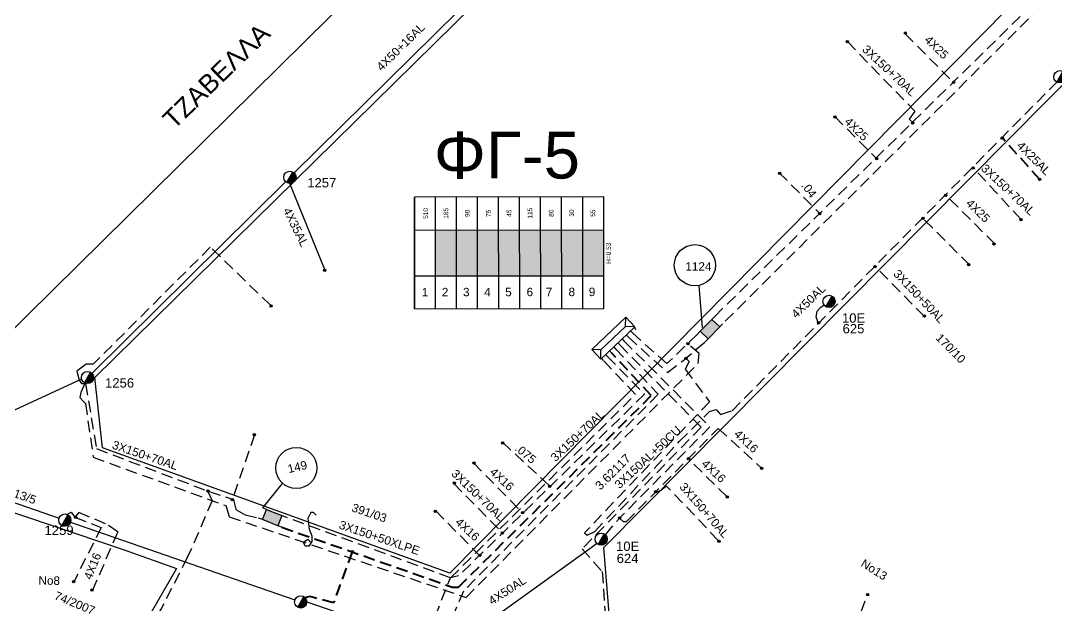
# Model space of a CAD drawing. Header units: millimetres. Extents: x -2238 to -1136, y 747 to 1272.
# Drawn here: x -1761.1 to -1647.4, y 878.3 to 942.5 of the extents above; entities that cross this region are included whole.
import ezdxf
from ezdxf.enums import TextEntityAlignment as Align

# ---------------------------------------------------------------- set-up
doc = ezdxf.new("R2010")
doc.units = ezdxf.units.MM
doc.linetypes.add('DASHED', pattern=[19.05, 12.7, -6.35])
for name, color, linetype in [('Link Box 4 Διευθύνσεων', 7, 'Continuous'), ('Άγνωστα', 7, 'Continuous'), ('Ασφαλειοκιβώτια Χ.Τ 9 αναχωρήσεων', 7, 'Continuous'), ('Γυμνά εναέρια ΧΤ (3Φ)   4x35AL', 7, 'Continuous'), ('Γυμνά εναέρια ΧΤ (3Φ)   4x50AL', 7, 'Continuous'), ('Γυμνά εναέρια ΧΤ και ΦΟΠ (3Φ)   4x50+16AL', 7, 'Continuous'), ('Εναέρια παροχή ΧΤ 4x16', 7, 'SYN_LINE'), ('Επιγραφές - Σχήματα', 7, 'Continuous'), ('Καλώδια ΧΤ   3x150+50AL', 7, 'DASHED'), ('Καλώδια ΧΤ   3x150AL+50CU', 7, 'DASHED'), ('Καλώδια ΧΤ   3x150AL+50XLPE', 7, 'DASHED'), ('Καλώδια ΧΤ   4x25CU', 7, 'DASHED'), ('Στύλος ΦΜ', 7, 'Continuous'), ('Στύλος ΦΜ @ 1', 7, 'Continuous'), ('Συνδέσεις', 7, 'Continuous'), ('Υποσταθμός πόλεως', 7, 'Continuous'), ('Υπόβαθρο ΔΕΗ', 7, 'Continuous'), ('Υπόγεια Καλώδια Δικτύου ΧΤ   .04', 7, 'DASHED'), ('Υπόγεια καλώδια Δικτύου ΧΤ και Παρ. ΧΤ - 3X150+70 AL', 7, 'DASHED'), ('Υπόγεια καλώδια Παροχών ΧΤ   .075', 7, 'DASHED'), ('Υπόγεια καλώδια Παροχών ΧΤ   4x25', 7, 'DASHED'), ('Υπόγεια καλώδια Παροχών ΧΤ   4x50AL', 7, 'DASHED')]:
    doc.layers.add(name, color=color, linetype=linetype)
doc.styles.get("Standard").update_dxf_attribs({"font": 'ARIAL.TTF'})
doc.linetypes.add('SYN_LINE', pattern='A,0.5,-0.0001,["/\\/\\/\\/",Standard,S=0.1,R=0,X=0,Y=-0.05],-0.25', length=0.7501)

# ---------------------------------------------------------------- blocks, each defined once
blk = doc.blocks.new('_ΣΥΝΔΕΣΗ')
at = {"layer": 'Συνδέσεις', "linetype": 'SYN_LINE', "ltscale": 40}
blk.add_hatch(color=256, dxfattribs=at).paths.add_polyline_path([(0.5, -0.01, 1), (-0.5, -0.01, 1)])
at = {"layer": 'Συνδέσεις'}
blk.add_circle((0, -0.01), 0.5, dxfattribs=at)
blk = doc.blocks.new('ΑΣΦΑΛΕΙΟΚΙΒΩΤΙΟ ΥΠΟΣΤΑΘΜΟΥ 9 ΑΝΑΧΩΡΗΣΕΩΝ')
at = {"layer": 'Ασφαλειοκιβώτια Χ.Τ 9 αναχωρήσεων', "ltscale": 40}
for p, q in [((-23.8, 40.36), (24.02, 40.36)), ((-9.72, 40.36), (-9.72, -40.64)), ((9.94, 40.36), (9.94, -40.64)), ((-23.8, 31.36), (24.02, 31.36)), ((-23.8, 22.36), (24.02, 22.36)), ((-23.8, 13.36), (24.02, 13.36)), ((-23.8, 4.36), (24.02, 4.36)), ((-23.8, -4.64), (24.02, -4.64)), ((-23.8, -13.64), (24.02, -13.64)), ((-23.8, -22.64), (24.02, -22.64)), ((-23.8, -31.64), (24.02, -31.64))]:
    blk.add_line(p, q, dxfattribs=at)
at = {"layer": 'Ασφαλειοκιβώτια Χ.Τ 9 αναχωρήσεων'}
blk.add_lwpolyline([(-23.8, -40.64), (24.02, -40.64), (24.02, 40.36), (-23.8, 40.36)], close=True, dxfattribs=at)
for s, p in [('1', (-18.45, 37.24)), ('2', (-18.45, 28.67)), ('3', (-18.45, 19.6)), ('4', (-18.45, 10.58)), ('5', (-18.45, 1.57)), ('6', (-18.45, -7.57)), ('7', (-18.45, -15.81)), ('8', (-18.45, -25.5)), ('9', (-18.45, -34.19))]:
    blk.add_text(s, height=3.6, rotation=270, dxfattribs=at).set_placement(p)
at = {"layer": 'Ασφαλειοκιβώτια Χ.Τ 9 αναχωρήσεων', "ltscale": 40}
for tag, height, p in [('ΟΝΟΜΑ', 5, (-0.16, 44.31)), ('ΚΕΙΜΕΝΟ 1', 2, (17.06, 35.59)), ('ΚΕΙΜΕΝΟ 2', 2, (17.06, 26.88)), ('ΚΕΙΜΕΝΟ 3', 2, (17.06, 17.69)), ('ΚΕΙΜΕΝΟ 4', 2, (17.06, 8.71)), ('ΚΕΙΜΕΝΟ 5', 2, (17.06, -0.13)), ('ΚΕΙΜΕΝΟ 6', 2, (17.06, -9.05)), ('ΚΕΙΜΕΝΟ 7', 2, (17.06, -18.13)), ('ΚΕΙΜΕΝΟ 8', 2, (17.06, -26.85)), ('ΚΕΙΜΕΝΟ 9', 2, (17.06, -35.99)), ('ΣΧ', 2, (-0.1, -42.64))]:
    blk.add_attdef(tag, text='', height=height, dxfattribs=at).set_placement(p, align=Align.MIDDLE_CENTER)
blk = doc.blocks.new('ΥΠΑΡΧΩΝ ΤΣΙΜΕΝΤΕΝΙΟΣ ΣΤΥΛΟΣ')
at = {"layer": 'Στύλος ΦΜ'}
blk.add_hatch(color=256, dxfattribs=at).paths.add_polyline_path([(-1.29, -2.28, 0.574793), (2.62, 0, 0.268822), (1.3, 2.27)])
blk.add_line((-1.29, -2.28), (1.3, 2.27), dxfattribs=at)
blk.add_circle((0, 0), 2.62, dxfattribs=at)
at = {"layer": 'Στύλος ΦΜ', "flags": 4}
for tag, p in [('ΑΡΙΘΜΟΣ', (-4.68, 8.05)), ('ΤΥΠΟΣ', (-4.91, 3.03))]:
    blk.add_attdef(tag, p, '', height=4, dxfattribs=at)
blk = doc.blocks.new('LINK BOX 4 ΑΝΑΧΩΡΗΣΕΩΝ')
at = {"layer": 'Link Box 4 Διευθύνσεων', "ltscale": 40}
blk.add_hatch(color=256, dxfattribs=at).paths.add_polyline_path([(-3.54, 0), (-3.54, -4.67), (3.54, -4.67), (3.54, 0)])
for p, q in [((-3.54, 0), (-5.33, 0)), ((5.33, 0), (3.54, 0)), ((-3.54, -4.67), (-5.33, -4.67)), ((5.33, -4.67), (3.54, -4.67))]:
    blk.add_line(p, q, dxfattribs=at)
blk.add_lwpolyline([(-3.54, -4.67), (-3.54, 0), (3.54, 0), (3.54, -4.67)], close=True, dxfattribs=at)
blk = doc.blocks.new('ΥΠΟΣΤΑΘΜΟΣ ΠΟΛΕΩΣ 9 ΑΝΑΧΩΡΗΣΕΩΝ')
at = {"layer": 'Υποσταθμός πόλεως', "ltscale": 40}
for p, q in [((-9.63, -2.82), (-9.63, -4)), ((-7.12, -2.82), (-7.12, -4)), ((-4.84, -2.82), (-4.84, -4)), ((-2.36, -2.82), (-2.36, -4)), ((0.09, -2.82), (0.09, -4)), ((2.55, -2.82), (2.55, -4)), ((5.02, -2.82), (5.02, -4)), ((7.48, -2.82), (7.48, -4)), ((9.61, -2.82), (9.61, -4))]:
    blk.add_line(p, q, dxfattribs=at)
blk.add_lwpolyline([(-10.02, 2.82), (10.02, 2.82), (10.02, -2.82), (-10.02, -2.82)], close=True, dxfattribs=at)
for points in [[(-7.21, 0), (-10.02, 2.82)], [(-10.02, -2.82), (-7.21, 0)], [(-7.21, 0), (7.21, 0)], [(7.21, 0), (10.02, 2.82)], [(10.02, -2.82), (7.21, 0)]]:
    blk.add_lwpolyline(points, dxfattribs=at)
at = {"layer": 'Υποσταθμός πόλεως', "linetype": 'SYN_LINE', "ltscale": 40, "flags": 1}
for tag, p in [('ΜΕΤΑΣΧΗΜΑΤΙΣΜΟΣ', (10.79, 1.71)), ('ΙΣΧΥΣ', (10.77, -1.08)), ('ΑΡΙΘΜΟΣ', (10.89, -3.8))]:
    blk.add_attdef(tag, p, '', height=1.8, dxfattribs=at)

msp = doc.modelspace()

# ---------------------------------------------------------------- hatches: boundary and pattern name
at = {"layer": 'Ασφαλειοκιβώτια Χ.Τ 9 αναχωρήσεων', "ltscale": 0.1}
for color, points in [(1, [(-1715.57, 919.51), (-1715.56, 914.46), (-1713.25, 914.47), (-1713.26, 919.51)]), (6, [(-1713.26, 919.51), (-1713.25, 914.47), (-1710.94, 914.47), (-1710.95, 919.51)]), (85, [(-1710.95, 919.51), (-1710.94, 914.47), (-1708.63, 914.47), (-1708.64, 919.52)]), (27, [(-1708.64, 919.52), (-1708.63, 914.47), (-1706.32, 914.48), (-1706.33, 919.52)]), (5, [(-1706.32, 914.48), (-1704.01, 914.48), (-1704.02, 919.52), (-1706.33, 919.52)]), (2, [(-1704.01, 914.48), (-1701.71, 914.48), (-1701.71, 919.53), (-1704.02, 919.52)]), (173, [(-1699.4, 919.53), (-1701.71, 919.53), (-1701.71, 914.48), (-1699.4, 914.49)]), (30, [(-1699.4, 914.49), (-1697.09, 914.49), (-1697.09, 919.53), (-1699.4, 919.53)])]:
    msp.add_hatch(color=color, dxfattribs=at).paths.add_polyline_path(points)

# ---------------------------------------------------------------- linework, layer by layer
at = {"layer": 'Άγνωστα', "color": 85, "linetype": 'DASHED', "ltscale": 0.1}
msp.add_lwpolyline([(-1686.82, 908.06), (-1690.16, 904.84), (-1693.96, 908.2)], dxfattribs=at)
at = {"layer": 'Άγνωστα', "color": 27, "linetype": 'DASHED', "lineweight": 40, "ltscale": 0.1}
for points in [[(-1732.43, 886.87), (-1713.7, 880.3), (-1713.04, 880.3), (-1691.88, 901.32), (-1696.26, 906.03)], [(-1724.71, 884.16), (-1726.75, 878.56), (-1729.37, 879.26), (-1729.86, 879.12)]]:
    msp.add_lwpolyline(points, dxfattribs=at)
at = {"layer": 'Άγνωστα', "color": 85, "ltscale": 0.1}
msp.add_lwpolyline([(-1773.88, 894.17), (-1754.39, 903.16)], dxfattribs=at)
at = {"layer": 'Άγνωστα', "color": 173, "ltscale": 0.1}
for points in [[(-1773.66, 893.67), (-1756.87, 887.87)], [(-1755.61, 887.43), (-1730.99, 878.91)], [(-1729.69, 878.67), (-1714.6, 873.48)]]:
    msp.add_lwpolyline(points, dxfattribs=at)
at = {"layer": 'Άγνωστα', "color": 6, "linetype": 'DASHED', "ltscale": 0.1}
msp.add_lwpolyline([(-1696.9, 886.04), (-1695.38, 887.88)], dxfattribs=at)
at = {"layer": 'Γυμνά εναέρια ΧΤ (3Φ)   4x35AL', "color": 85, "linetype": 'SYN_LINE', "ltscale": 10}
msp.add_lwpolyline([(-1727.69, 915.06), (-1731.54, 924.61)], dxfattribs=at)
at = {"layer": 'Γυμνά εναέρια ΧΤ (3Φ)   4x50AL', "color": 6, "ltscale": 0.1}
msp.add_lwpolyline([(-1697.81, 885.07), (-1713.74, 873.64)], dxfattribs=at)
at = {"layer": 'Γυμνά εναέρια ΧΤ και ΦΟΠ (3Φ)   4x50+16AL', "color": 85, "ltscale": 0.1}
for points in [[(-1731.08, 925.78), (-1710.49, 946.12)], [(-1753.26, 903.78), (-1732.01, 924.81)]]:
    msp.add_lwpolyline(points, dxfattribs=at)
at = {"layer": 'Εναέρια παροχή ΧΤ 4x16', "color": 6, "linetype": 'DASHED', "ltscale": 0.1}
for points in [[(-1684.54, 897.73), (-1679.75, 893.34)], [(-1683.59, 890.23), (-1687.82, 894.4)]]:
    msp.add_lwpolyline(points, dxfattribs=at)
at = {"layer": 'Εναέρια παροχή ΧΤ 4x16', "color": 1, "linetype": 'DASHED', "ltscale": 0.1}
for points in [[(-1711.39, 893.93), (-1705.99, 888.43)], [(-1715.54, 888.67), (-1710.74, 883.77)]]:
    msp.add_lwpolyline(points, dxfattribs=at)
at = {"layer": 'Εναέρια παροχή ΧΤ 4x16', "color": 173, "linetype": 'DASHED', "ltscale": 0.1}
for points in [[(-1756.02, 888.29), (-1755.56, 888.54), (-1755.13, 887.97), (-1752.24, 886.83), (-1755.27, 880.88)], [(-1753.22, 879.92), (-1750.4, 886.35), (-1750.4, 886.35), (-1751.77, 887.26), (-1754.7, 888.49), (-1755.13, 887.97)]]:
    msp.add_lwpolyline(points, dxfattribs=at)
at = {"layer": 'Επιγραφές - Σχήματα', "ltscale": 0.1}
for points in [[(-1686.68, 913.4), (-1686.31, 908.8)], [(-1734.53, 888.99), (-1732.34, 891.66)], [(-1728.66, 888.19), (-1728.94, 888.48), (-1729.24, 888.48), (-1729.58, 887.85), (-1729.42, 886.66), (-1729.15, 885.93), (-1729.15, 885.29), (-1729.48, 884.78), (-1729.87, 884.78), (-1730.06, 885.25), (-1729.58, 885.57), (-1729.21, 885.17)]]:
    msp.add_lwpolyline(points, dxfattribs=at)
for centre in [(-1687.1, 915.64), (-1730.84, 893.38)]:
    msp.add_circle(centre, 2.26, dxfattribs=at)
at = {"layer": 'Καλώδια ΧΤ   3x150+50AL', "color": 30, "linetype": 'DASHED', "ltscale": 0.1}
msp.add_lwpolyline([(-1661.91, 910.02), (-1667.27, 915.46)], dxfattribs=at)
at = {"layer": 'Καλώδια ΧΤ   3x150AL+50CU', "color": 30, "linetype": 'DASHED', "ltscale": 0.1}
for points in [[(-1622.91, 962.29), (-1623.52, 962.66), (-1630.69, 955.59), (-1634.31, 958.82), (-1684.06, 909.19)], [(-1688.14, 905.44), (-1687.72, 905.07), (-1688.17, 904.23), (-1685.5, 900.64), (-1699.22, 886.25), (-1698.91, 886.02), (-1698.09, 886.39), (-1688.81, 896.27), (-1685.5, 899.57), (-1684.77, 899.79), (-1684.28, 899.26), (-1683.02, 899.66), (-1647.38, 935.74)], [(-1656.95, 915.67), (-1662.02, 920.73)], [(-1694.42, 907.77), (-1690.11, 903.86), (-1688.44, 905.15), (-1685.96, 907.23)]]:
    msp.add_lwpolyline(points, dxfattribs=at)
at = {"layer": 'Καλώδια ΧΤ   3x150AL+50XLPE', "color": 85, "linetype": 'DASHED', "ltscale": 0.1}
msp.add_lwpolyline([(-1754, 902.73), (-1754.5, 901.66), (-1754.61, 901.11), (-1754.24, 900.72), (-1753.97, 900.46), (-1753.14, 894.57), (-1738.59, 889.25), (-1738.2, 888.02), (-1712.21, 879.17), (-1686.73, 904.86), (-1686.62, 905.93), (-1687.88, 907.01)], dxfattribs=at)
at = {"layer": 'Καλώδια ΧΤ   4x25CU', "color": 30, "linetype": 'DASHED', "lineweight": 40, "ltscale": 0.1}
msp.add_lwpolyline([(-1649.22, 925.02), (-1653.27, 929.51)], dxfattribs=at)
at = {"layer": 'Υπόβαθρο ΔΕΗ', "lineweight": -2, "ltscale": 0.1}
msp.add_lwpolyline([(-1588.35, 1009.09), (-1713.99, 881.83), (-1752.1, 895.58), (-1752.96, 903.32), (-1645.46, 1009.09), (-1600.53, 1052.94), (-1572.37, 1025.2)], close=True, dxfattribs=at)
at = {"layer": 'Υπόβαθρο ΔΕΗ', "ltscale": 0.1}
for points in [[(-1712.43, 1000.05), (-1691.25, 978.4), (-1768.7, 901.91), (-1797.88, 910.02), (-1798.72, 914.7), (-1712.84, 1000.22), (-1712.72, 1000.35), (-1712.43, 1000.05)], [(-1828.52, 781.93), (-1846.97, 793.49), (-1838.16, 805.66), (-1828.73, 818.13), (-1802.3, 853.9), (-1787.24, 874.15), (-1773.91, 892.56), (-1749.72, 884.38), (-1743.99, 882.34), (-1748.72, 874.15), (-1754.04, 864.9), (-1762.75, 850.12), (-1790.63, 802.71), (-1811.15, 767.93), (-1815.52, 760.8), (-1824.17, 764.32), (-1847.22, 774.15), (-1857.24, 774.41), (-1858.73, 777.61), (-1850.42, 788.8), (-1832.05, 776.79)]]:
    msp.add_lwpolyline(points, dxfattribs=at)
msp.add_lwpolyline([(-1647.62, 874.15), (-1654.72, 861.14), (-1670.99, 866.75), (-1683.14, 870.92), (-1692.47, 874.15), (-1696.36, 875.57), (-1697.1, 884.65), (-1621.72, 960.68), (-1607.04, 945.91)], close=True, dxfattribs=at)
at = {"layer": 'Υπόγεια Καλώδια Δικτύου ΧΤ   .04', "color": 30, "linetype": 'DASHED', "ltscale": 0.1}
msp.add_lwpolyline([(-1677.87, 925.83), (-1673.4, 921.33)], dxfattribs=at)
at = {"layer": 'Υπόγεια καλώδια Δικτύου ΧΤ και Παρ. ΧΤ - 3X150+70 AL', "color": 30, "linetype": 'DASHED', "ltscale": 0.1}
for points in [[(-1684.92, 910.02), (-1635.86, 958.22), (-1631.54, 953.98), (-1626.35, 958.92)], [(-1670.36, 940.19), (-1662.97, 932.55), (-1663.57, 931.67), (-1663.12, 931.22)], [(-1651.31, 920.66), (-1656.49, 926.28)]]:
    msp.add_lwpolyline(points, dxfattribs=at)
at = {"layer": 'Υπόγεια καλώδια Δικτύου ΧΤ και Παρ. ΧΤ - 3X150+70 AL', "color": 1, "linetype": 'DASHED', "ltscale": 0.1}
for points in [[(-1733.69, 911.26), (-1740.28, 917.62), (-1753.13, 904.77), (-1753.92, 904.77), (-1754.93, 904.02), (-1754.67, 903.02), (-1754.42, 902.64), (-1753.97, 902.64), (-1752.77, 895.5), (-1740.64, 890.88)], [(-1696.69, 905.63), (-1692.63, 901.49), (-1713.03, 881.52), (-1713.92, 881.32), (-1731.99, 887.98)], [(-1735.43, 897.01), (-1737.86, 889.95)], [(-1713.56, 891.68), (-1708.22, 886.24)], [(-1740.52, 890.71), (-1740.06, 889.79), (-1742.8, 883.54), (-1745.63, 877.98), (-1749.71, 871.26), (-1753.54, 864.54)], [(-1740.4, 890.8), (-1737.75, 889.91), (-1737.47, 888.81), (-1736.44, 888.23), (-1734.97, 887.88)]]:
    msp.add_lwpolyline(points, dxfattribs=at)
at = {"layer": 'Υπόγεια καλώδια Δικτύου ΧΤ και Παρ. ΧΤ - 3X150+70 AL', "color": 6, "linetype": 'DASHED', "ltscale": 0.1}
for points in [[(-1694.88, 907.34), (-1685.46, 897.9), (-1695.38, 887.88), (-1694.98, 887.49), (-1694.62, 887.49), (-1684.54, 897.73), (-1684.54, 897.73)], [(-1684.53, 885.42), (-1690.21, 891.4), (-1690.95, 890.85), (-1691.44, 890.73)]]:
    msp.add_lwpolyline(points, dxfattribs=at)
at = {"layer": 'Υπόγεια καλώδια Δικτύου ΧΤ και Παρ. ΧΤ - 3X150+70 AL', "color": 5, "linetype": 'DASHED', "ltscale": 0.1}
msp.add_lwpolyline([(-1695.8, 906.47), (-1691.12, 901.49), (-1712.51, 879.84), (-1714.79, 874.45), (-1714.11, 874.15), (-1700.05, 869.28), (-1699.35, 869.4), (-1698.8, 869.26), (-1698.31, 868.83), (-1698.05, 868.07), (-1698.47, 867.71), (-1692.16, 864.77), (-1696.24, 859.19), (-1699.25, 854.78), (-1699.74, 854.86), (-1699.96, 854.72), (-1700.05, 854.48), (-1700.04, 854.14), (-1699.94, 853.96), (-1700.92, 852.53)], dxfattribs=at)
at = {"layer": 'Υπόγεια καλώδια Δικτύου ΧΤ και Παρ. ΧΤ - 3X150+70 AL', "color": 2, "linetype": 'DASHED', "ltscale": 0.1}
msp.add_lwpolyline([(-1695.34, 906.9), (-1686.4, 897.85), (-1699.47, 884.51), (-1697.26, 882.01), (-1696.81, 875.28), (-1693.6, 874.16), (-1687.17, 871.9), (-1676.2, 868.06), (-1666.08, 864.53), (-1656.63, 861.28), (-1649.19, 859.05), (-1648.59, 859.17), (-1648.07, 859.12), (-1647.63, 858.92), (-1647.48, 858.64)], dxfattribs=at)
at = {"layer": 'Υπόγεια καλώδια Δικτύου ΧΤ και Παρ. ΧΤ - 3X150+70 AL', "color": 173, "linetype": 'DASHED', "ltscale": 0.1}
for points in [[(-1693.61, 901.46), (-1697.15, 905.19)], [(-1714.68, 872.94), (-1717.02, 873.54), (-1713.92, 881.32), (-1693.61, 901.46)]]:
    msp.add_lwpolyline(points, dxfattribs=at)
at = {"layer": 'Υπόγεια καλώδια Παροχών ΧΤ   .075', "color": 1, "linetype": 'DASHED', "ltscale": 0.1}
msp.add_lwpolyline([(-1708.22, 896.21), (-1702.99, 891.37)], dxfattribs=at)
at = {"layer": 'Υπόγεια καλώδια Παροχών ΧΤ   4x25', "color": 30, "linetype": 'DASHED', "ltscale": 0.1}
for points in [[(-1664.02, 941.06), (-1658.66, 935.64)], [(-1671.74, 931.95), (-1667.11, 927.28)], [(-1654.17, 917.97), (-1659.49, 923.27)]]:
    msp.add_lwpolyline(points, dxfattribs=at)
at = {"layer": 'Υπόγεια καλώδια Παροχών ΧΤ   4x50AL', "color": 30, "linetype": 'DASHED', "ltscale": 0.1}
msp.add_lwpolyline([(-1673.52, 909.19), (-1673.8, 909.97), (-1673.68, 910.58), (-1673.29, 911.02), (-1672.92, 911.29)], dxfattribs=at)
at = {"layer": 'Υπόγεια καλώδια Παροχών ΧΤ   4x50AL', "color": 2, "linetype": 'DASHED', "ltscale": 0.1}
msp.add_lwpolyline([(-1672.96, 866.93), (-1668.13, 879.48)], dxfattribs=at)

# ---------------------------------------------------------------- block references
at = {"layer": 'Link Box 4 Διευθύνσεων', "ltscale": 0.1}
for p, xscale, yscale, zscale, rotation in [((-1685.87, 909.04), 0.2565857821765373, 0.2565857821765373, 0.2565857821765373, 45.88176775565859), ((-1733.26, 888.49), 0.2565857821764733, 0.2565857821764733, 0.2565857821764733, 338.3513961428109)]:
    msp.add_blockref('LINK BOX 4 ΑΝΑΧΩΡΗΣΕΩΝ', p, dxfattribs=dict(at, xscale=xscale, yscale=yscale, zscale=zscale, rotation=rotation))
at = {"layer": 'Ασφαλειοκιβώτια Χ.Τ 9 αναχωρήσεων', "ltscale": 0.1}
ref = msp.add_blockref('ΑΣΦΑΛΕΙΟΚΙΒΩΤΙΟ ΥΠΟΣΤΑΘΜΟΥ 9 ΑΝΑΧΩΡΗΣΕΩΝ', (-1707.52, 916.97), dxfattribs=dict(at, xscale=0.2565857821764424, yscale=0.2565857821764424, zscale=0.2565857821764424, rotation=90.08146222209213))
ref.add_attrib('ΣΧ', 'H=0.53', dxfattribs={"ltscale": 40, "height": 0.513, "rotation": 90.0815}).set_placement((-1696.57, 916.96), align=Align.MIDDLE_CENTER)
ref.add_attrib('ΚΕΙΜΕΝΟ 2', '185', dxfattribs={"ltscale": 40, "height": 0.513, "rotation": 90.0815}).set_placement((-1714.42, 921.34), align=Align.MIDDLE_CENTER)
ref.add_attrib('ΚΕΙΜΕΝΟ 1', '510', dxfattribs={"ltscale": 40, "height": 0.513, "rotation": 90.0815}).set_placement((-1716.65, 921.33), align=Align.MIDDLE_CENTER)
ref.add_attrib('ΚΕΙΜΕΝΟ 3', '90', dxfattribs={"ltscale": 40, "height": 0.513, "rotation": 90.0815}).set_placement((-1712.06, 921.34), align=Align.MIDDLE_CENTER)
ref.add_attrib('ΚΕΙΜΕΝΟ 4', '75', dxfattribs={"ltscale": 40, "height": 0.513, "rotation": 90.0815}).set_placement((-1709.76, 921.34), align=Align.MIDDLE_CENTER)
ref.add_attrib('ΚΕΙΜΕΝΟ 5', '45', dxfattribs={"ltscale": 40, "height": 0.513, "rotation": 90.0815}).set_placement((-1707.49, 921.35), align=Align.MIDDLE_CENTER)
ref.add_attrib('ΚΕΙΜΕΝΟ 6', '115', dxfattribs={"ltscale": 40, "height": 0.513, "rotation": 90.0815}).set_placement((-1705.2, 921.35), align=Align.MIDDLE_CENTER)
ref.add_attrib('ΚΕΙΜΕΝΟ 7', '80', dxfattribs={"ltscale": 40, "height": 0.513, "rotation": 90.0815}).set_placement((-1702.87, 921.35), align=Align.MIDDLE_CENTER)
ref.add_attrib('ΚΕΙΜΕΝΟ 8', '30', dxfattribs={"ltscale": 40, "height": 0.513, "rotation": 90.0815}).set_placement((-1700.63, 921.36), align=Align.MIDDLE_CENTER)
ref.add_attrib('ΚΕΙΜΕΝΟ 9', '55', dxfattribs={"ltscale": 40, "height": 0.513, "rotation": 90.0815}).set_placement((-1698.29, 921.36), align=Align.MIDDLE_CENTER)
at = {"layer": 'Στύλος ΦΜ @ 1', "ltscale": 0.1}
ref = msp.add_blockref('ΥΠΑΡΧΩΝ ΤΣΙΜΕΝΤΕΝΙΟΣ ΣΤΥΛΟΣ', (-1647.05, 936.33), dxfattribs=dict(at, xscale=0.2565857821764941, yscale=0.2565857821764941, zscale=0.2565857821764941))
ref.add_attrib('ΤΥΠΟΣ', '10M', (-1645.46, 934.5), dxfattribs={"layer": 'Στύλος ΦΜ', "height": 1.026, "flags": 4})
ref = msp.add_blockref('ΥΠΑΡΧΩΝ ΤΣΙΜΕΝΤΕΝΙΟΣ ΣΤΥΛΟΣ', (-1731.54, 925.29), dxfattribs=dict(at, xscale=0.2565857821764941, yscale=0.2565857821764941, zscale=0.2565857821764941))
ref.add_attrib('ΤΥΠΟΣ', '1257', (-1729.64, 924.18), dxfattribs={"layer": 'Στύλος ΦΜ', "height": 1.026, "flags": 4})
ref = msp.add_blockref('ΥΠΑΡΧΩΝ ΤΣΙΜΕΝΤΕΝΙΟΣ ΣΤΥΛΟΣ', (-1672.38, 911.67), dxfattribs=dict(at, xscale=0.2565857821764941, yscale=0.2565857821764941, zscale=0.2565857821764941))
ref.add_attrib('ΤΥΠΟΣ', '10E', (-1670.96, 909.33), dxfattribs={"layer": 'Στύλος ΦΜ', "height": 1.026, "flags": 4})
ref.add_attrib('ΑΡΙΘΜΟΣ', '625', (-1670.89, 908.16), dxfattribs={"layer": 'Στύλος ΦΜ', "height": 1.026, "flags": 4})
ref = msp.add_blockref('ΥΠΑΡΧΩΝ ΤΣΙΜΕΝΤΕΝΙΟΣ ΣΤΥΛΟΣ', (-1753.75, 903.31), dxfattribs=dict(at, xscale=0.2565857821764941, yscale=0.2565857821764941, zscale=0.2565857821764941))
ref.add_attrib('ΤΥΠΟΣ', '1256', (-1751.83, 902.21), dxfattribs={"layer": 'Στύλος ΦΜ', "height": 1.026, "flags": 4})
ref = msp.add_blockref('ΥΠΑΡΧΩΝ ΤΣΙΜΕΝΤΕΝΙΟΣ ΣΤΥΛΟΣ', (-1756.24, 887.66), dxfattribs=dict(at, xscale=0.2565857821764941, yscale=0.2565857821764941, zscale=0.2565857821764941))
ref.add_attrib('ΤΥΠΟΣ', '1259', (-1758.47, 886.03), dxfattribs={"layer": 'Στύλος ΦΜ', "height": 1.026, "flags": 4})
ref = msp.add_blockref('ΥΠΑΡΧΩΝ ΤΣΙΜΕΝΤΕΝΙΟΣ ΣΤΥΛΟΣ', (-1697.38, 885.56), dxfattribs=dict(at, xscale=0.2565857821764941, yscale=0.2565857821764941, zscale=0.2565857821764941))
ref.add_attrib('ΤΥΠΟΣ', '10E', (-1695.75, 884.27), dxfattribs={"layer": 'Στύλος ΦΜ', "height": 1.026, "flags": 4})
ref.add_attrib('ΑΡΙΘΜΟΣ', '624', (-1695.68, 882.94), dxfattribs={"layer": 'Στύλος ΦΜ', "height": 1.026, "flags": 4})
ref = msp.add_blockref('ΥΠΑΡΧΩΝ ΤΣΙΜΕΝΤΕΝΙΟΣ ΣΤΥΛΟΣ', (-1730.36, 878.67), dxfattribs=dict(at, xscale=0.2565857821764941, yscale=0.2565857821764941, zscale=0.2565857821764941))
ref.add_attrib('ΤΥΠΟΣ', '495', (-1730.24, 875.72), dxfattribs={"layer": 'Στύλος ΦΜ', "height": 1.026, "flags": 4})
at = {"layer": 'Συνδέσεις', "ltscale": 0.1, "xscale": 0.2565857821764941, "yscale": 0.2565857821764941, "zscale": 0.2565857821764941}
for p in [(-1663.99, 941.12), (-1670.38, 940.2), (-1658.69, 935.74), (-1671.74, 931.91), (-1663.2, 931.25), (-1653.36, 929.6), (-1667.14, 927.33), (-1656.56, 926.33), (-1677.79, 925.74), (-1649.27, 925.06), (-1659.57, 923.3), (-1673.39, 921.29), (-1662.08, 920.79), (-1651.32, 920.63), (-1654.26, 917.97), (-1727.72, 915.09), (-1667.32, 915.5), (-1657.06, 915.69), (-1733.6, 911.17), (-1673.52, 909.34), (-1661.91, 910.06), (-1687.85, 907.02), (-1688.09, 905.42), (-1735.44, 897.03), (-1708.19, 896.14), (-1687.8, 894.41), (-1711.35, 893.92), (-1679.78, 893.36), (-1713.5, 891.73), (-1703.05, 891.37), (-1740.52, 890.84), (-1737.87, 889.92), (-1691.42, 890.78), (-1683.54, 890.21), (-1715.6, 888.61), (-1755.05, 887.97), (-1706.01, 888.47), (-1695.37, 887.89), (-1708.24, 886.23), (-1684.47, 885.34), (-1724.69, 884.18), (-1710.7, 883.78), (-1755.28, 880.91), (-1753.26, 879.97), (-1668.13, 879.49)]:
    msp.add_blockref('_ΣΥΝΔΕΣΗ', p, dxfattribs=at)
at = {"layer": 'Υποσταθμός πόλεως', "xscale": 0.2565857821764828, "yscale": 0.2565857821764828, "zscale": 0.2565857821764828, "rotation": 43.34282942458042}
msp.add_blockref('ΥΠΟΣΤΑΘΜΟΣ ΠΟΛΕΩΣ 9 ΑΝΑΧΩΡΗΣΕΩΝ', (-1696.06, 907.63), dxfattribs=at)

# ---------------------------------------------------------------- texts
at = {"layer": 'Άγνωστα', "color": 7, "ltscale": 0.1, "insert": (-1765.2, 892.35), "char_height": 0.924, "width": 86.4036, "attachment_point": 1, "rotation": 340.5286}
msp.add_mtext('4X50+13/5', dxfattribs=at)
at = {"layer": 'Γυμνά εναέρια ΧΤ (3Φ)   4x35AL', "color": 7, "ltscale": 0.1, "insert": (-1731.5, 922.09), "char_height": 0.924, "width": 86.4036, "attachment_point": 1, "rotation": 296.416}
msp.add_mtext('4X35AL', dxfattribs=at)
at = {"layer": 'Γυμνά εναέρια ΧΤ (3Φ)   4x50AL', "color": 7, "ltscale": 0.1, "insert": (-1709.86, 879.07), "char_height": 0.924, "width": 86.4036, "attachment_point": 1, "rotation": 33.1688}
msp.add_mtext('4X50AL', dxfattribs=at)
at = {"layer": 'Γυμνά εναέρια ΧΤ και ΦΟΠ (3Φ)   4x50+16AL', "color": 7, "ltscale": 0.1, "insert": (-1722.14, 937.56), "char_height": 0.924, "width": 86.4036, "attachment_point": 1, "rotation": 44.4363}
msp.add_mtext('4X50+16AL', dxfattribs=at)
at = {"layer": 'Εναέρια παροχή ΧΤ 4x16', "color": 7, "linetype": 'DASHED', "ltscale": 0.1, "char_height": 0.924, "width": 86.4036, "attachment_point": 1}
for insert, rotation in [((-1682.25, 897.68), 316.8708), ((-1685.81, 894.41), 316.8708), ((-1709.07, 893.51), 317.3552), ((-1712.85, 888), 317.3552), ((-1754.19, 881.37), 68.424)]:
    msp.add_mtext('4X16', dxfattribs=dict(at, insert=insert, rotation=rotation))
at = {"layer": 'Επιγραφές - Σχήματα', "ltscale": 0.1, "insert": (-1739.62, 936.41), "char_height": 2.053, "attachment_point": 5, "rotation": 44.1698}
msp.add_mtext('ΤΖΑΒΕΛΛΑ', dxfattribs=at)
at = {"layer": 'Επιγραφές - Σχήματα', "insert": (-1715.75, 930.29), "char_height": 5.132, "width": 1.6231, "attachment_point": 1}
msp.add_mtext('ΦΓ-5', dxfattribs=at)
at = {"layer": 'Επιγραφές - Σχήματα', "color": 7, "ltscale": 0.1, "insert": (-1688.15, 915.97), "char_height": 0.924, "width": 86.4036, "attachment_point": 1}
msp.add_mtext('1124', dxfattribs=at)
at = {"layer": 'Επιγραφές - Σχήματα', "color": 7, "ltscale": 0.1, "char_height": 0.924, "width": 86.4036, "attachment_point": 1}
for s, insert, rotation in [('170/10', (-1660.09, 908.23), 314.9215), ('149', (-1731.88, 893.71), 13.0753), ('391/03', (-1724.55, 889.52), 341.3374), ('No13', (-1668.49, 883.43), 327.8398), ('No8', (-1759.13, 881.5), 359.1291), ('74/2007', (-1757.13, 879.87), 337.5395)]:
    msp.add_mtext(s, dxfattribs=dict(at, insert=insert, rotation=rotation))
at = {"layer": 'Επιγραφές - Σχήματα', "ltscale": 0.1, "insert": (-1698.16, 891.57), "char_height": 0.9237, "width": 29.1139, "attachment_point": 1, "rotation": 44.9769}
msp.add_mtext('\\pt0.9;{\\H1.042x;3.62117}', dxfattribs=at)
at = {"layer": 'Καλώδια ΧΤ   3x150+50AL', "color": 7, "linetype": 'DASHED', "ltscale": 0.1, "insert": (-1664.72, 915.26), "char_height": 0.924, "width": 86.4036, "attachment_point": 1, "rotation": 313.5544}
msp.add_mtext('3X150+50AL', dxfattribs=at)
at = {"layer": 'Καλώδια ΧΤ   3x150AL+50CU', "color": 7, "linetype": 'DASHED', "ltscale": 0.1, "insert": (-1696.01, 891.71), "char_height": 0.9237, "width": 86.4036, "attachment_point": 1, "rotation": 42.8779}
msp.add_mtext('3X150AL+50CU', dxfattribs=at)
at = {"layer": 'Καλώδια ΧΤ   3x150AL+50XLPE', "color": 7, "linetype": 'DASHED', "ltscale": 0.1, "insert": (-1725.93, 887.64), "char_height": 0.9237, "width": 86.4036, "attachment_point": 1, "rotation": 341.3374}
msp.add_mtext('3X150+50XLPE', dxfattribs=at)
at = {"layer": 'Καλώδια ΧΤ   4x25CU', "color": 7, "linetype": 'DASHED', "ltscale": 0.1, "insert": (-1651.19, 929.34), "char_height": 0.924, "width": 86.4036, "attachment_point": 1, "rotation": 314.9215}
msp.add_mtext('4X25AL', dxfattribs=at)
at = {"layer": 'Υπόγεια Καλώδια Δικτύου ΧΤ   .04', "color": 7, "linetype": 'DASHED', "ltscale": 0.1, "insert": (-1674.74, 924.93), "char_height": 0.924, "width": 86.4036, "attachment_point": 1, "rotation": 306.8923}
msp.add_mtext('.04', dxfattribs=at)
at = {"layer": 'Υπόγεια καλώδια Δικτύου ΧΤ και Παρ. ΧΤ - 3X150+70 AL', "color": 7, "linetype": 'DASHED', "ltscale": 0.1, "char_height": 0.924, "width": 86.4036, "attachment_point": 1}
for insert, rotation in [((-1668.18, 939.91), 316.8707), ((-1655.14, 926.83), 316.8707), ((-1703.03, 894.68), 43.2584), ((-1750.84, 896.41), 341.3374), ((-1713.27, 893.32), 316.2575), ((-1688.16, 891.87), 310.9404)]:
    msp.add_mtext('3X150+70AL', dxfattribs=dict(at, insert=insert, rotation=rotation))
at = {"layer": 'Υπόγεια καλώδια Παροχών ΧΤ   .075', "color": 7, "linetype": 'DASHED', "ltscale": 0.1, "insert": (-1706.34, 896.1), "char_height": 0.924, "width": 86.4036, "attachment_point": 1, "rotation": 320.2173}
msp.add_mtext('.075', dxfattribs=at)
at = {"layer": 'Υπόγεια καλώδια Παροχών ΧΤ   4x25', "color": 7, "linetype": 'DASHED', "ltscale": 0.1, "char_height": 0.924, "width": 86.4036, "attachment_point": 1}
for insert, rotation in [((-1661.33, 940.95), 315.7577), ((-1670.11, 931.98), 315.5403), ((-1656.78, 923.01), 315.7577)]:
    msp.add_mtext('4X25', dxfattribs=dict(at, insert=insert, rotation=rotation))
at = {"layer": 'Υπόγεια καλώδια Παροχών ΧΤ   4x50AL', "color": 7, "linetype": 'DASHED', "ltscale": 0.1, "insert": (-1676.62, 910.42), "char_height": 0.924, "width": 86.4036, "attachment_point": 1, "rotation": 44.3028}
msp.add_mtext('4X50AL', dxfattribs=at)

doc.saveas('drawing.dxf')
